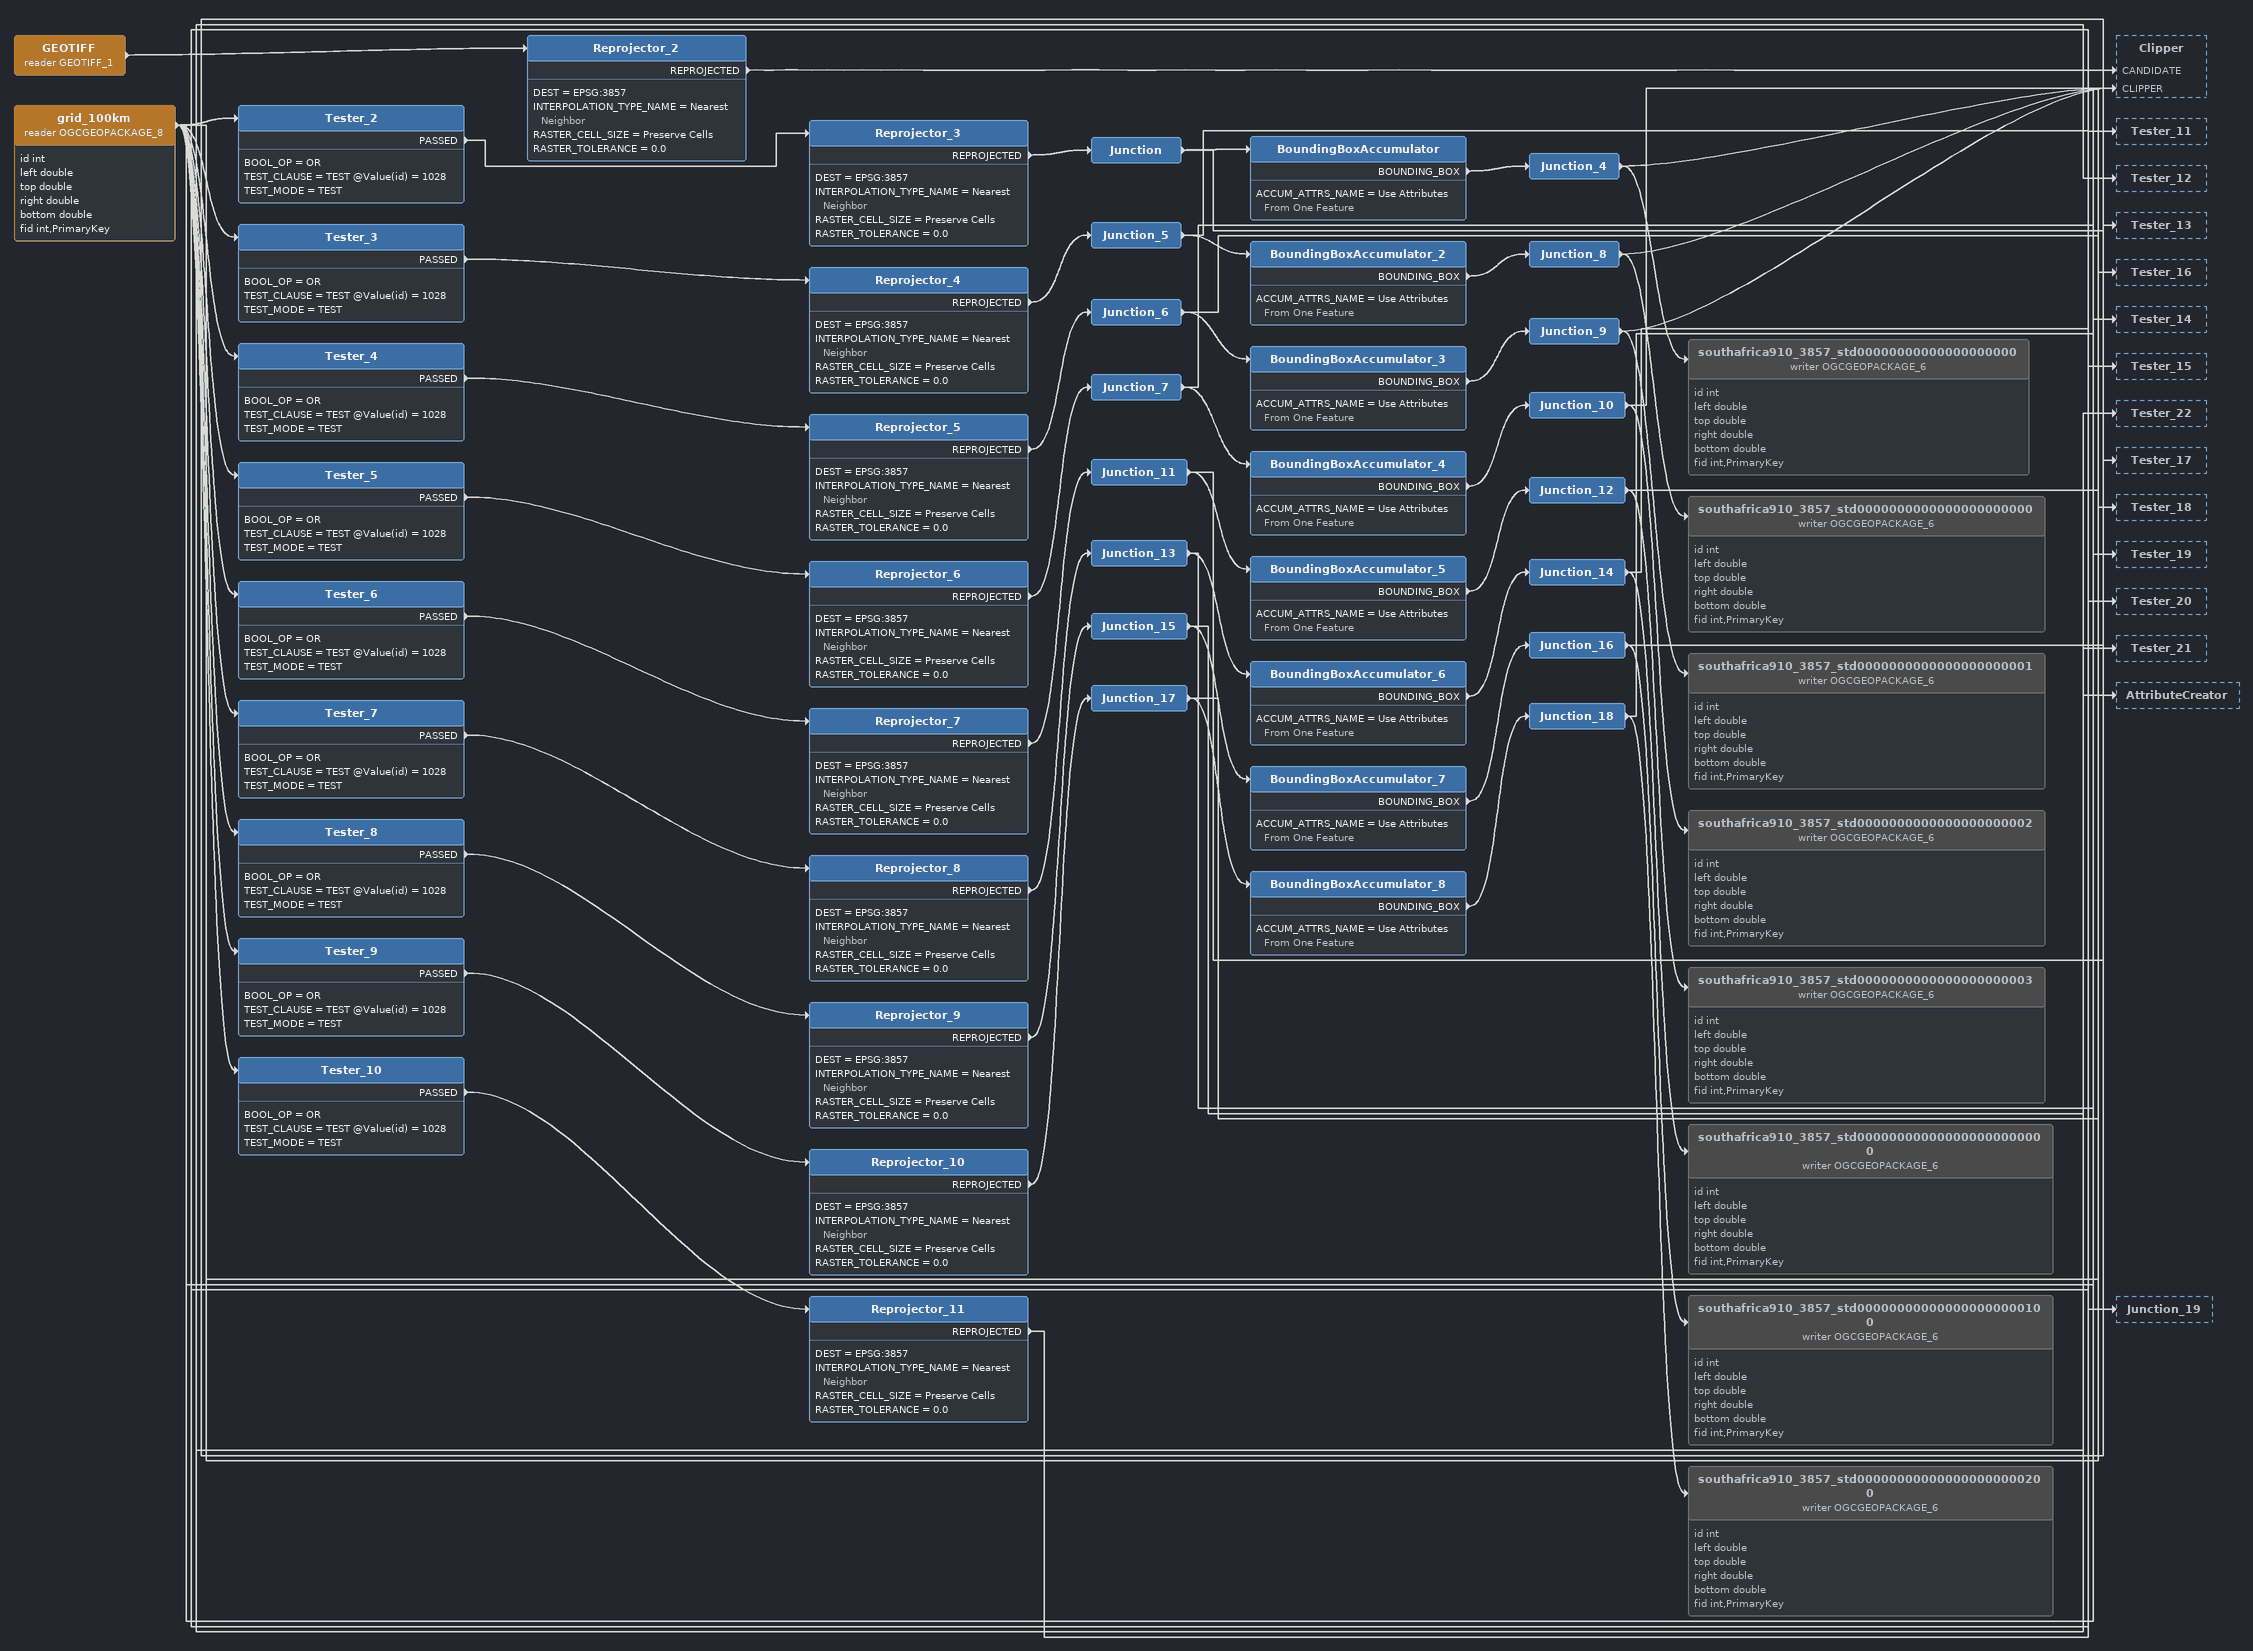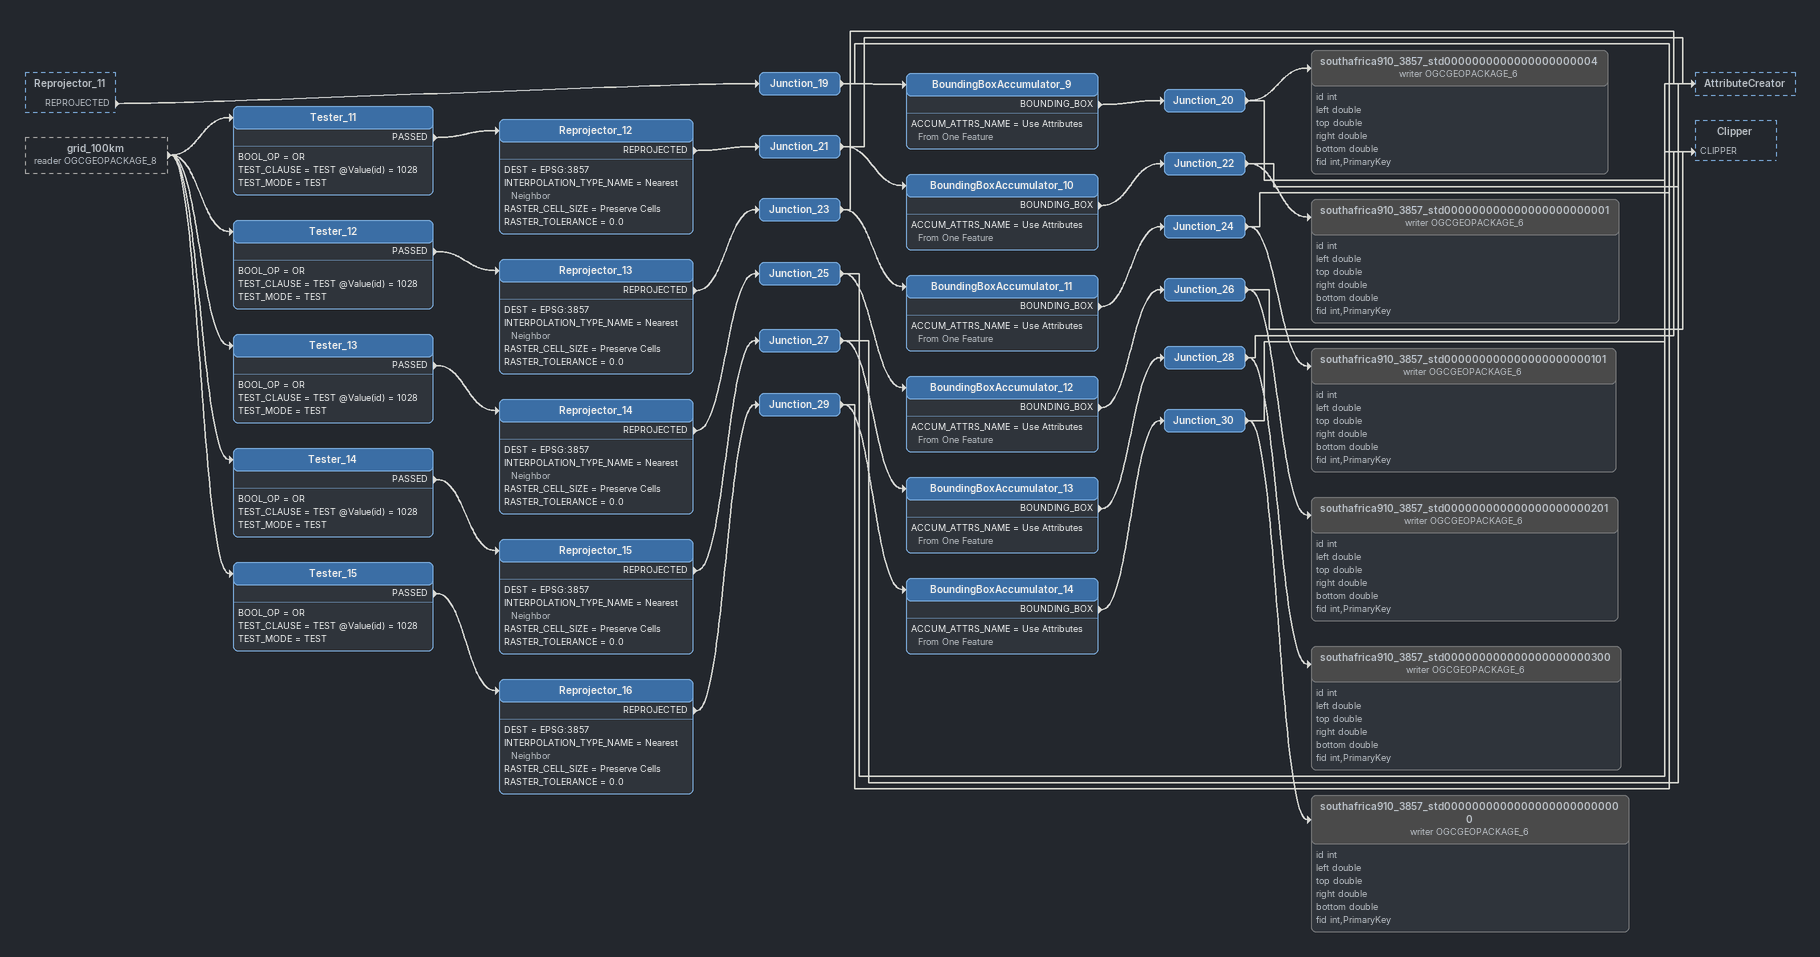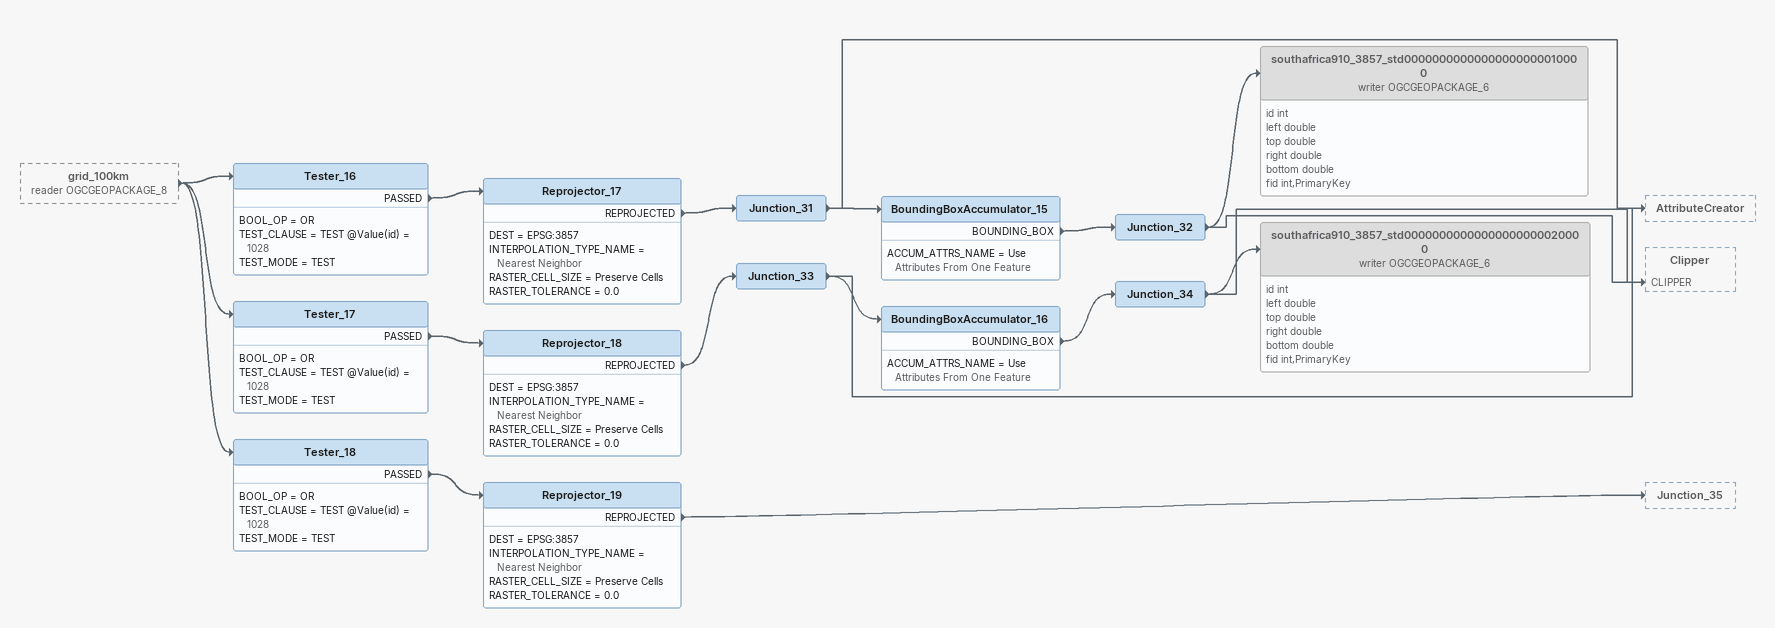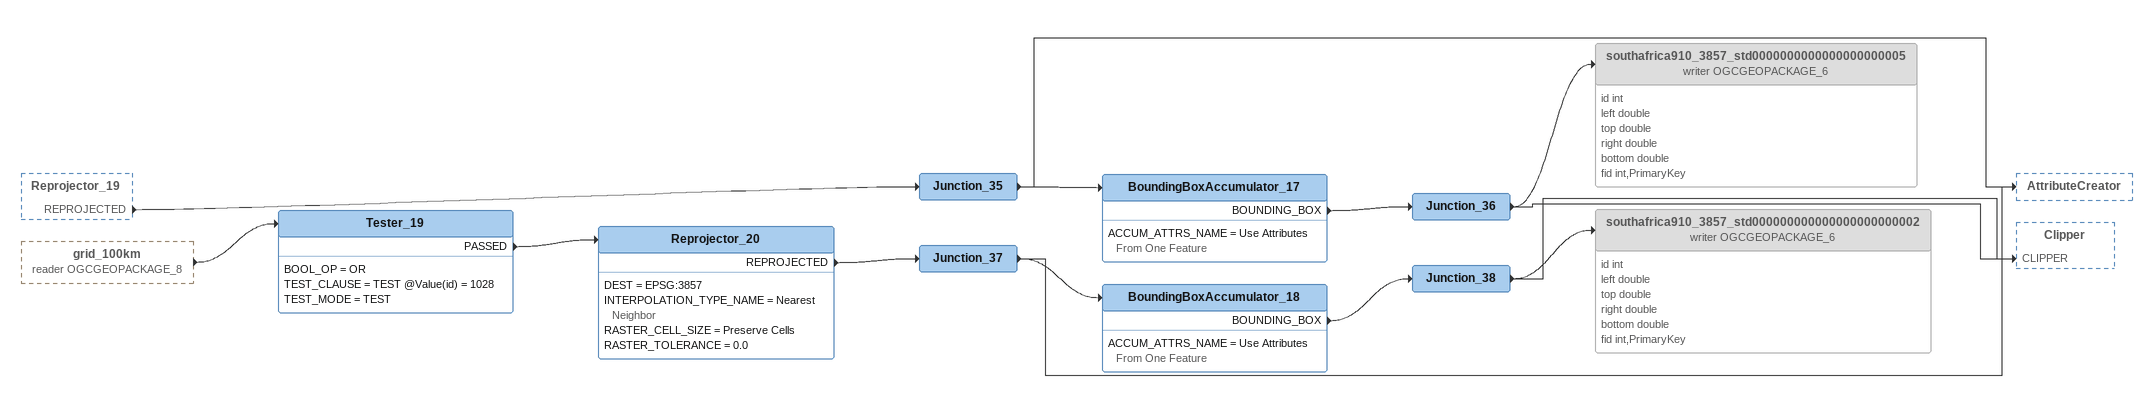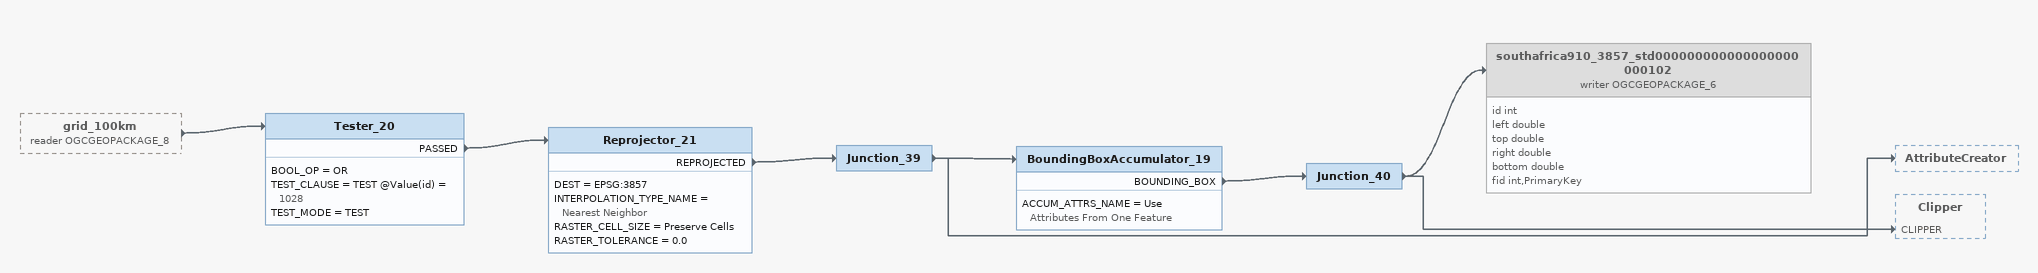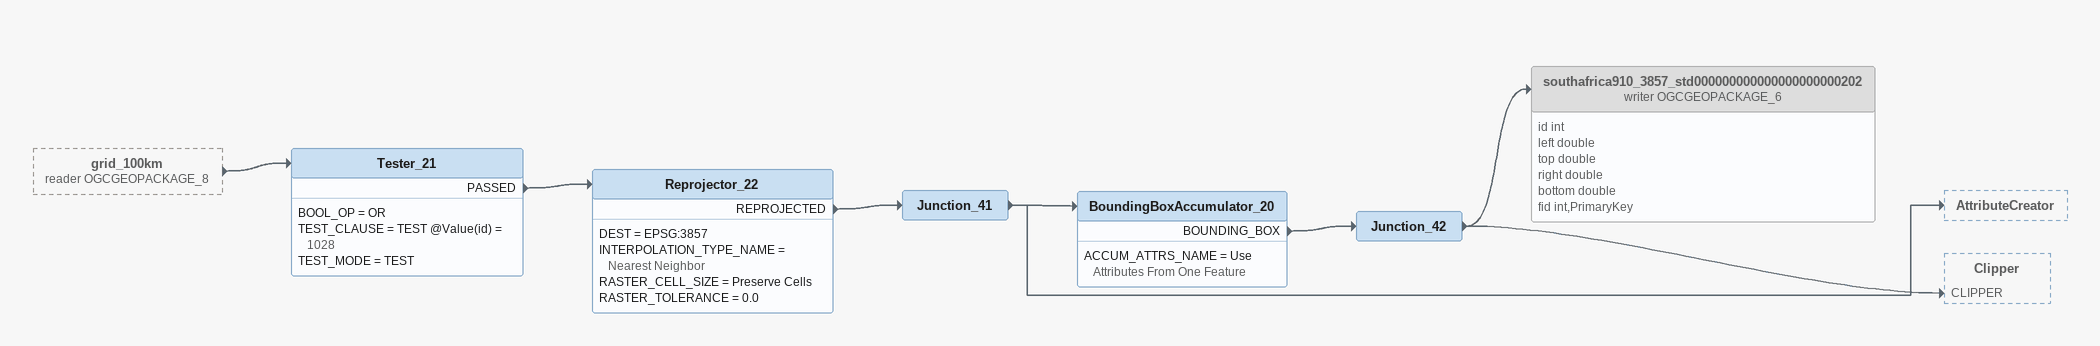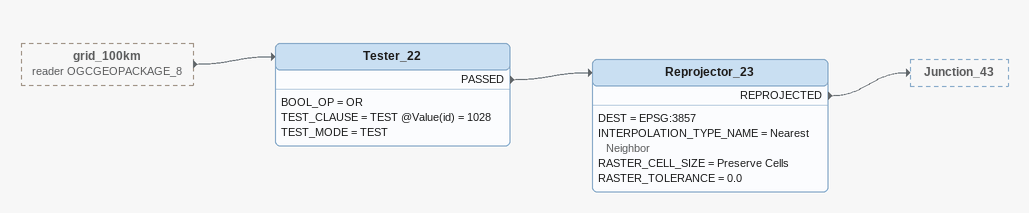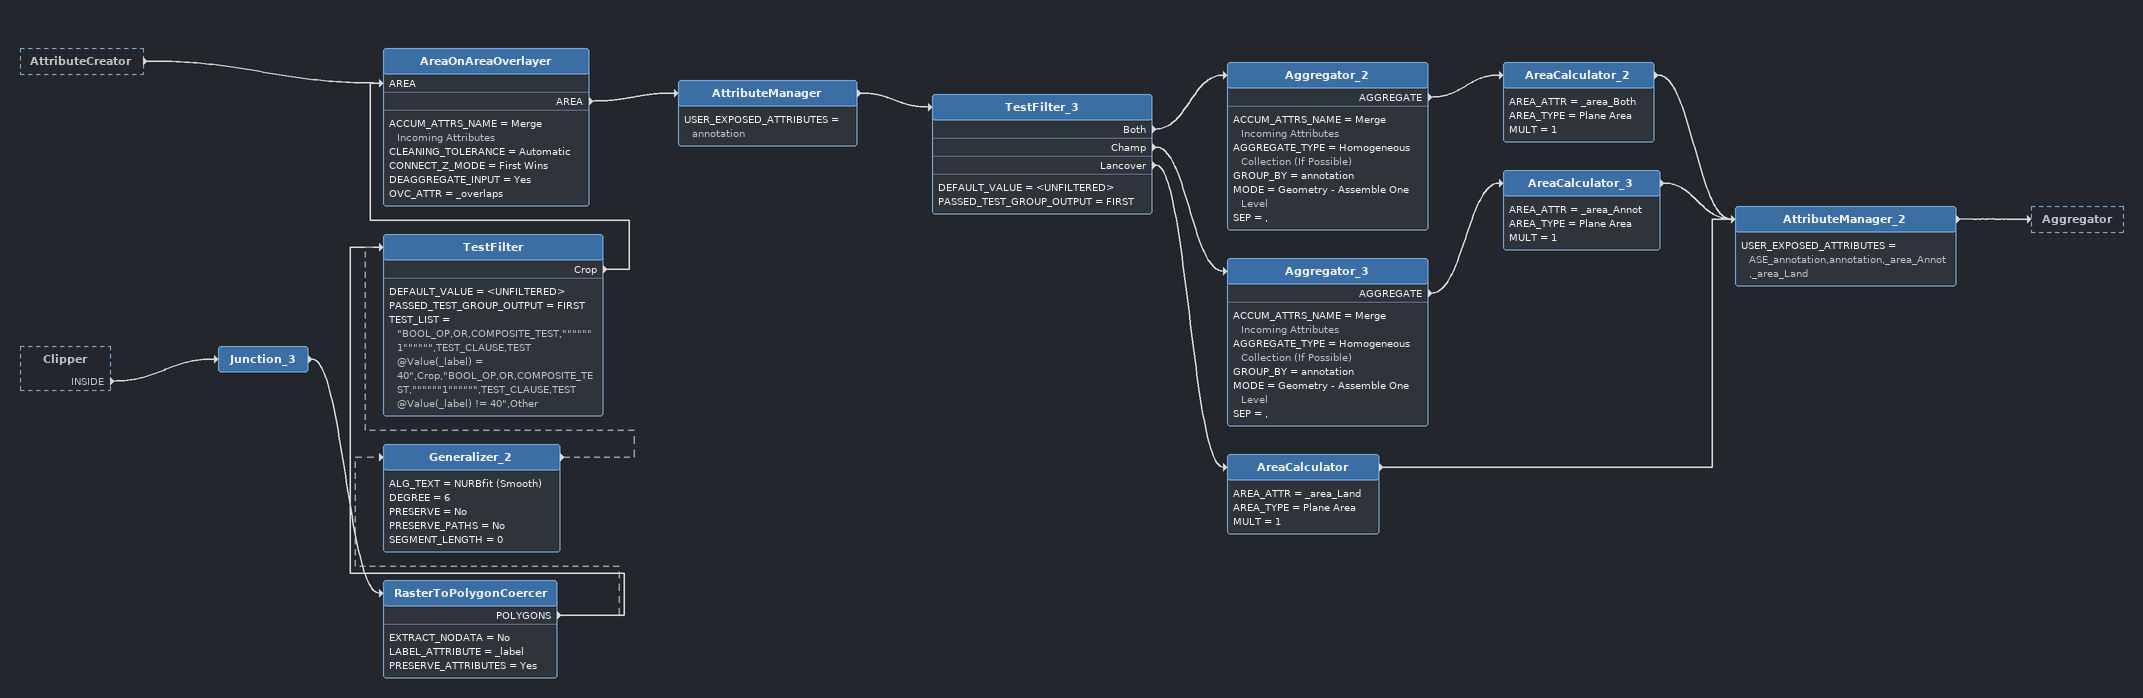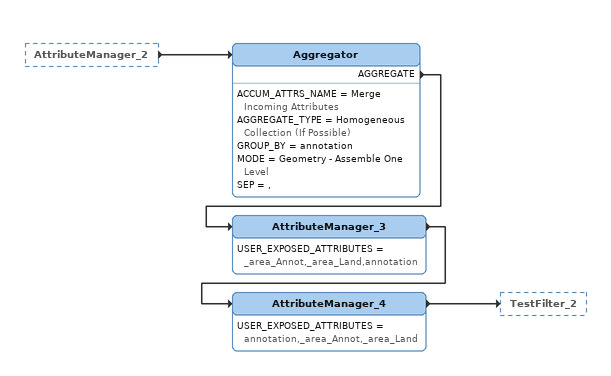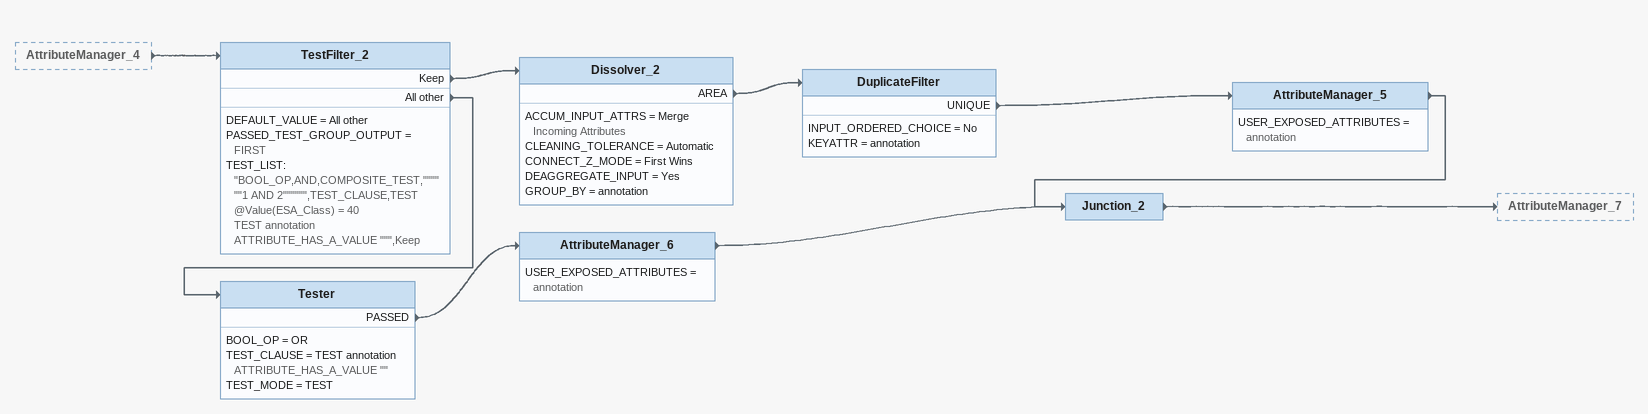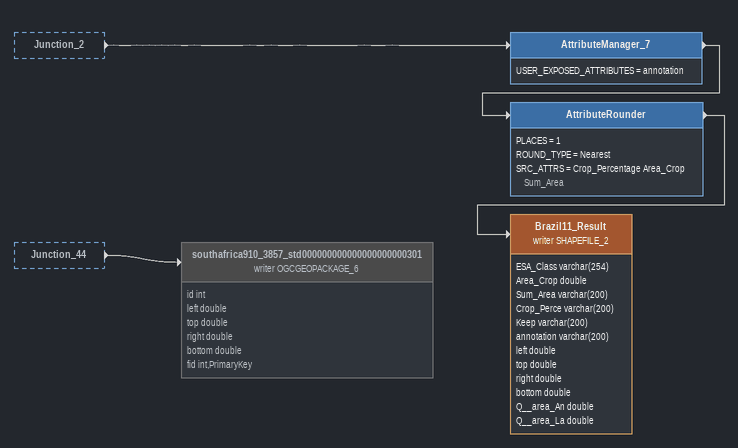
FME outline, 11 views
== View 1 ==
GEOTIFF (reader GEOTIFF_1)
    -> Reprojector_2
Reprojector_2
    DEST = EPSG:3857
    INTERPOLATION_TYPE_NAME = Nearest Neighbor
    RASTER_CELL_SIZE = Preserve Cells
    RASTER_TOLERANCE = 0.0
    REPROJECTED -> Clipper [CANDIDATE]
grid_100km (reader OGCGEOPACKAGE_8)
    attributes: id int, left double, top double, right double, bottom double, fid int,PrimaryKey
    -> Tester_2
    -> Tester_3
    -> Tester_4
    -> Tester_5
    -> Tester_6
    -> Tester_7
    -> Tester_8
    -> Tester_9
    -> Tester_10
    -> Tester_11
    -> Tester_12
    -> Tester_13
    -> Tester_16
    -> Tester_14
    -> Tester_15
    -> Tester_22
    -> Tester_17
    -> Tester_18
    -> Tester_19
    -> Tester_20
    -> Tester_21
Tester_2
    BOOL_OP = OR
    TEST_CLAUSE = TEST @Value(id) = 1028
    TEST_MODE = TEST
    PASSED -> Reprojector_3
Reprojector_3
    DEST = EPSG:3857
    INTERPOLATION_TYPE_NAME = Nearest Neighbor
    RASTER_CELL_SIZE = Preserve Cells
    RASTER_TOLERANCE = 0.0
    REPROJECTED -> Junction
Junction
    -> BoundingBoxAccumulator
    -> AttributeCreator
BoundingBoxAccumulator
    ACCUM_ATTRS_NAME = Use Attributes From One Feature
    BOUNDING_BOX -> Junction_4
Junction_4
    -> Clipper [CLIPPER]
    -> southafrica910_3857_std00000000000000000000 (writer OGCGEOPACKAGE_6)
southafrica910_3857_std00000000000000000000 (writer OGCGEOPACKAGE_6) [off]
    attributes: id int, left double, top double, right double, bottom double, fid int,PrimaryKey
Tester_3
    BOOL_OP = OR
    TEST_CLAUSE = TEST @Value(id) = 1028
    TEST_MODE = TEST
    PASSED -> Reprojector_4
Reprojector_4
    DEST = EPSG:3857
    INTERPOLATION_TYPE_NAME = Nearest Neighbor
    RASTER_CELL_SIZE = Preserve Cells
    RASTER_TOLERANCE = 0.0
    REPROJECTED -> Junction_5
Junction_5
    -> BoundingBoxAccumulator_2
    -> AttributeCreator
BoundingBoxAccumulator_2
    ACCUM_ATTRS_NAME = Use Attributes From One Feature
    BOUNDING_BOX -> Junction_8
Junction_8
    -> Clipper [CLIPPER]
    -> southafrica910_3857_std0000000000000000000000 (writer OGCGEOPACKAGE_6)
southafrica910_3857_std0000000000000000000000 (writer OGCGEOPACKAGE_6) [off]
    attributes: id int, left double, top double, right double, bottom double, fid int,PrimaryKey
Tester_4
    BOOL_OP = OR
    TEST_CLAUSE = TEST @Value(id) = 1028
    TEST_MODE = TEST
    PASSED -> Reprojector_5
Reprojector_5
    DEST = EPSG:3857
    INTERPOLATION_TYPE_NAME = Nearest Neighbor
    RASTER_CELL_SIZE = Preserve Cells
    RASTER_TOLERANCE = 0.0
    REPROJECTED -> Junction_6
Junction_6
    -> BoundingBoxAccumulator_3
    -> AttributeCreator
BoundingBoxAccumulator_3
    ACCUM_ATTRS_NAME = Use Attributes From One Feature
    BOUNDING_BOX -> Junction_9
Junction_9
    -> Clipper [CLIPPER]
    -> southafrica910_3857_std0000000000000000000001 (writer OGCGEOPACKAGE_6)
southafrica910_3857_std0000000000000000000001 (writer OGCGEOPACKAGE_6) [off]
    attributes: id int, left double, top double, right double, bottom double, fid int,PrimaryKey
Tester_5
    BOOL_OP = OR
    TEST_CLAUSE = TEST @Value(id) = 1028
    TEST_MODE = TEST
    PASSED -> Reprojector_6
Reprojector_6
    DEST = EPSG:3857
    INTERPOLATION_TYPE_NAME = Nearest Neighbor
    RASTER_CELL_SIZE = Preserve Cells
    RASTER_TOLERANCE = 0.0
    REPROJECTED -> Junction_7
Junction_7
    -> BoundingBoxAccumulator_4
    -> AttributeCreator
BoundingBoxAccumulator_4
    ACCUM_ATTRS_NAME = Use Attributes From One Feature
    BOUNDING_BOX -> Junction_10
Junction_10
    -> southafrica910_3857_std0000000000000000000002 (writer OGCGEOPACKAGE_6)
    -> Clipper [CLIPPER]
southafrica910_3857_std0000000000000000000002 (writer OGCGEOPACKAGE_6) [off]
    attributes: id int, left double, top double, right double, bottom double, fid int,PrimaryKey
Tester_6
    BOOL_OP = OR
    TEST_CLAUSE = TEST @Value(id) = 1028
    TEST_MODE = TEST
    PASSED -> Reprojector_7
Reprojector_7
    DEST = EPSG:3857
    INTERPOLATION_TYPE_NAME = Nearest Neighbor
    RASTER_CELL_SIZE = Preserve Cells
    RASTER_TOLERANCE = 0.0
    REPROJECTED -> Junction_11
Junction_11
    -> BoundingBoxAccumulator_5
    -> AttributeCreator
BoundingBoxAccumulator_5
    ACCUM_ATTRS_NAME = Use Attributes From One Feature
    BOUNDING_BOX -> Junction_12
Junction_12
    -> Clipper [CLIPPER]
    -> southafrica910_3857_std0000000000000000000003 (writer OGCGEOPACKAGE_6)
southafrica910_3857_std0000000000000000000003 (writer OGCGEOPACKAGE_6) [off]
    attributes: id int, left double, top double, right double, bottom double, fid int,PrimaryKey
Tester_7
    BOOL_OP = OR
    TEST_CLAUSE = TEST @Value(id) = 1028
    TEST_MODE = TEST
    PASSED -> Reprojector_8
Reprojector_8
    DEST = EPSG:3857
    INTERPOLATION_TYPE_NAME = Nearest Neighbor
    RASTER_CELL_SIZE = Preserve Cells
    RASTER_TOLERANCE = 0.0
    REPROJECTED -> Junction_13
Junction_13
    -> BoundingBoxAccumulator_6
    -> AttributeCreator
BoundingBoxAccumulator_6
    ACCUM_ATTRS_NAME = Use Attributes From One Feature
    BOUNDING_BOX -> Junction_14
Junction_14
    -> Clipper [CLIPPER]
    -> southafrica910_3857_std000000000000000000000000 (writer OGCGEOPACKAGE_6)
southafrica910_3857_std000000000000000000000000 (writer OGCGEOPACKAGE_6) [off]
    attributes: id int, left double, top double, right double, bottom double, fid int,PrimaryKey
Tester_8
    BOOL_OP = OR
    TEST_CLAUSE = TEST @Value(id) = 1028
    TEST_MODE = TEST
    PASSED -> Reprojector_9
Reprojector_9
    DEST = EPSG:3857
    INTERPOLATION_TYPE_NAME = Nearest Neighbor
    RASTER_CELL_SIZE = Preserve Cells
    RASTER_TOLERANCE = 0.0
    REPROJECTED -> Junction_15
Junction_15
    -> BoundingBoxAccumulator_7
    -> AttributeCreator
BoundingBoxAccumulator_7
    ACCUM_ATTRS_NAME = Use Attributes From One Feature
    BOUNDING_BOX -> Junction_16
Junction_16
    -> Clipper [CLIPPER]
    -> southafrica910_3857_std000000000000000000000100 (writer OGCGEOPACKAGE_6)
southafrica910_3857_std000000000000000000000100 (writer OGCGEOPACKAGE_6) [off]
    attributes: id int, left double, top double, right double, bottom double, fid int,PrimaryKey
Tester_9
    BOOL_OP = OR
    TEST_CLAUSE = TEST @Value(id) = 1028
    TEST_MODE = TEST
    PASSED -> Reprojector_10
Reprojector_10
    DEST = EPSG:3857
    INTERPOLATION_TYPE_NAME = Nearest Neighbor
    RASTER_CELL_SIZE = Preserve Cells
    RASTER_TOLERANCE = 0.0
    REPROJECTED -> Junction_17
Junction_17
    -> BoundingBoxAccumulator_8
    -> AttributeCreator
BoundingBoxAccumulator_8
    ACCUM_ATTRS_NAME = Use Attributes From One Feature
    BOUNDING_BOX -> Junction_18
Junction_18
    -> Clipper [CLIPPER]
    -> southafrica910_3857_std000000000000000000000200 (writer OGCGEOPACKAGE_6)
southafrica910_3857_std000000000000000000000200 (writer OGCGEOPACKAGE_6) [off]
    attributes: id int, left double, top double, right double, bottom double, fid int,PrimaryKey
Tester_10
    BOOL_OP = OR
    TEST_CLAUSE = TEST @Value(id) = 1028
    TEST_MODE = TEST
    PASSED -> Reprojector_11
Reprojector_11
    DEST = EPSG:3857
    INTERPOLATION_TYPE_NAME = Nearest Neighbor
    RASTER_CELL_SIZE = Preserve Cells
    RASTER_TOLERANCE = 0.0
    REPROJECTED -> Junction_19

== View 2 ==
Reprojector_11 [outside]
    REPROJECTED -> Junction_19
grid_100km (reader OGCGEOPACKAGE_8) [outside]
    -> Tester_11
    -> Tester_12
    -> Tester_13
    -> Tester_14
    -> Tester_15
Junction_19
    -> BoundingBoxAccumulator_9
    -> AttributeCreator
BoundingBoxAccumulator_9
    ACCUM_ATTRS_NAME = Use Attributes From One Feature
    BOUNDING_BOX -> Junction_20
Junction_20
    -> Clipper [CLIPPER]
    -> southafrica910_3857_std0000000000000000000004 (writer OGCGEOPACKAGE_6)
southafrica910_3857_std0000000000000000000004 (writer OGCGEOPACKAGE_6) [off]
    attributes: id int, left double, top double, right double, bottom double, fid int,PrimaryKey
Tester_11
    BOOL_OP = OR
    TEST_CLAUSE = TEST @Value(id) = 1028
    TEST_MODE = TEST
    PASSED -> Reprojector_12
Reprojector_12
    DEST = EPSG:3857
    INTERPOLATION_TYPE_NAME = Nearest Neighbor
    RASTER_CELL_SIZE = Preserve Cells
    RASTER_TOLERANCE = 0.0
    REPROJECTED -> Junction_21
Junction_21
    -> BoundingBoxAccumulator_10
    -> AttributeCreator
BoundingBoxAccumulator_10
    ACCUM_ATTRS_NAME = Use Attributes From One Feature
    BOUNDING_BOX -> Junction_22
Junction_22
    -> Clipper [CLIPPER]
    -> southafrica910_3857_std000000000000000000000001 (writer OGCGEOPACKAGE_6)
southafrica910_3857_std000000000000000000000001 (writer OGCGEOPACKAGE_6) [off]
    attributes: id int, left double, top double, right double, bottom double, fid int,PrimaryKey
Tester_12
    BOOL_OP = OR
    TEST_CLAUSE = TEST @Value(id) = 1028
    TEST_MODE = TEST
    PASSED -> Reprojector_13
Reprojector_13
    DEST = EPSG:3857
    INTERPOLATION_TYPE_NAME = Nearest Neighbor
    RASTER_CELL_SIZE = Preserve Cells
    RASTER_TOLERANCE = 0.0
    REPROJECTED -> Junction_23
Junction_23
    -> BoundingBoxAccumulator_11
    -> AttributeCreator
BoundingBoxAccumulator_11
    ACCUM_ATTRS_NAME = Use Attributes From One Feature
    BOUNDING_BOX -> Junction_24
Junction_24
    -> Clipper [CLIPPER]
    -> southafrica910_3857_std000000000000000000000101 (writer OGCGEOPACKAGE_6)
southafrica910_3857_std000000000000000000000101 (writer OGCGEOPACKAGE_6) [off]
    attributes: id int, left double, top double, right double, bottom double, fid int,PrimaryKey
Tester_13
    BOOL_OP = OR
    TEST_CLAUSE = TEST @Value(id) = 1028
    TEST_MODE = TEST
    PASSED -> Reprojector_14
Reprojector_14
    DEST = EPSG:3857
    INTERPOLATION_TYPE_NAME = Nearest Neighbor
    RASTER_CELL_SIZE = Preserve Cells
    RASTER_TOLERANCE = 0.0
    REPROJECTED -> Junction_25
Junction_25
    -> BoundingBoxAccumulator_12
    -> AttributeCreator
BoundingBoxAccumulator_12
    ACCUM_ATTRS_NAME = Use Attributes From One Feature
    BOUNDING_BOX -> Junction_26
Junction_26
    -> Clipper [CLIPPER]
    -> southafrica910_3857_std000000000000000000000201 (writer OGCGEOPACKAGE_6)
southafrica910_3857_std000000000000000000000201 (writer OGCGEOPACKAGE_6) [off]
    attributes: id int, left double, top double, right double, bottom double, fid int,PrimaryKey
Tester_14
    BOOL_OP = OR
    TEST_CLAUSE = TEST @Value(id) = 1028
    TEST_MODE = TEST
    PASSED -> Reprojector_15
Reprojector_15
    DEST = EPSG:3857
    INTERPOLATION_TYPE_NAME = Nearest Neighbor
    RASTER_CELL_SIZE = Preserve Cells
    RASTER_TOLERANCE = 0.0
    REPROJECTED -> Junction_27
Junction_27
    -> BoundingBoxAccumulator_13
    -> AttributeCreator
BoundingBoxAccumulator_13
    ACCUM_ATTRS_NAME = Use Attributes From One Feature
    BOUNDING_BOX -> Junction_28
Junction_28
    -> Clipper [CLIPPER]
    -> southafrica910_3857_std000000000000000000000300 (writer OGCGEOPACKAGE_6)
southafrica910_3857_std000000000000000000000300 (writer OGCGEOPACKAGE_6) [off]
    attributes: id int, left double, top double, right double, bottom double, fid int,PrimaryKey
Tester_15
    BOOL_OP = OR
    TEST_CLAUSE = TEST @Value(id) = 1028
    TEST_MODE = TEST
    PASSED -> Reprojector_16
Reprojector_16
    DEST = EPSG:3857
    INTERPOLATION_TYPE_NAME = Nearest Neighbor
    RASTER_CELL_SIZE = Preserve Cells
    RASTER_TOLERANCE = 0.0
    REPROJECTED -> Junction_29
Junction_29
    -> BoundingBoxAccumulator_14
    -> AttributeCreator
BoundingBoxAccumulator_14
    ACCUM_ATTRS_NAME = Use Attributes From One Feature
    BOUNDING_BOX -> Junction_30
Junction_30
    -> Clipper [CLIPPER]
    -> southafrica910_3857_std00000000000000000000000000 (writer OGCGEOPACKAGE_6)
southafrica910_3857_std00000000000000000000000000 (writer OGCGEOPACKAGE_6) [off]
    attributes: id int, left double, top double, right double, bottom double, fid int,PrimaryKey

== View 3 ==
grid_100km (reader OGCGEOPACKAGE_8) [outside]
    -> Tester_16
    -> Tester_17
    -> Tester_18
Tester_16
    BOOL_OP = OR
    TEST_CLAUSE = TEST @Value(id) = 1028
    TEST_MODE = TEST
    PASSED -> Reprojector_17
Reprojector_17
    DEST = EPSG:3857
    INTERPOLATION_TYPE_NAME = Nearest Neighbor
    RASTER_CELL_SIZE = Preserve Cells
    RASTER_TOLERANCE = 0.0
    REPROJECTED -> Junction_31
Junction_31
    -> BoundingBoxAccumulator_15
    -> AttributeCreator
BoundingBoxAccumulator_15
    ACCUM_ATTRS_NAME = Use Attributes From One Feature
    BOUNDING_BOX -> Junction_32
Junction_32
    -> Clipper [CLIPPER]
    -> southafrica910_3857_std00000000000000000000010000 (writer OGCGEOPACKAGE_6)
southafrica910_3857_std00000000000000000000010000 (writer OGCGEOPACKAGE_6) [off]
    attributes: id int, left double, top double, right double, bottom double, fid int,PrimaryKey
Tester_17
    BOOL_OP = OR
    TEST_CLAUSE = TEST @Value(id) = 1028
    TEST_MODE = TEST
    PASSED -> Reprojector_18
Reprojector_18
    DEST = EPSG:3857
    INTERPOLATION_TYPE_NAME = Nearest Neighbor
    RASTER_CELL_SIZE = Preserve Cells
    RASTER_TOLERANCE = 0.0
    REPROJECTED -> Junction_33
Junction_33
    -> BoundingBoxAccumulator_16
    -> AttributeCreator
BoundingBoxAccumulator_16
    ACCUM_ATTRS_NAME = Use Attributes From One Feature
    BOUNDING_BOX -> Junction_34
Junction_34
    -> Clipper [CLIPPER]
    -> southafrica910_3857_std00000000000000000000020000 (writer OGCGEOPACKAGE_6)
southafrica910_3857_std00000000000000000000020000 (writer OGCGEOPACKAGE_6) [off]
    attributes: id int, left double, top double, right double, bottom double, fid int,PrimaryKey
Tester_18
    BOOL_OP = OR
    TEST_CLAUSE = TEST @Value(id) = 1028
    TEST_MODE = TEST
    PASSED -> Reprojector_19
Reprojector_19
    DEST = EPSG:3857
    INTERPOLATION_TYPE_NAME = Nearest Neighbor
    RASTER_CELL_SIZE = Preserve Cells
    RASTER_TOLERANCE = 0.0
    REPROJECTED -> Junction_35

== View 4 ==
Reprojector_19 [outside]
    REPROJECTED -> Junction_35
grid_100km (reader OGCGEOPACKAGE_8) [outside]
    -> Tester_19
Junction_35
    -> BoundingBoxAccumulator_17
    -> AttributeCreator
BoundingBoxAccumulator_17
    ACCUM_ATTRS_NAME = Use Attributes From One Feature
    BOUNDING_BOX -> Junction_36
Junction_36
    -> Clipper [CLIPPER]
    -> southafrica910_3857_std0000000000000000000005 (writer OGCGEOPACKAGE_6)
southafrica910_3857_std0000000000000000000005 (writer OGCGEOPACKAGE_6) [off]
    attributes: id int, left double, top double, right double, bottom double, fid int,PrimaryKey
Tester_19
    BOOL_OP = OR
    TEST_CLAUSE = TEST @Value(id) = 1028
    TEST_MODE = TEST
    PASSED -> Reprojector_20
Reprojector_20
    DEST = EPSG:3857
    INTERPOLATION_TYPE_NAME = Nearest Neighbor
    RASTER_CELL_SIZE = Preserve Cells
    RASTER_TOLERANCE = 0.0
    REPROJECTED -> Junction_37
Junction_37
    -> BoundingBoxAccumulator_18
    -> AttributeCreator
BoundingBoxAccumulator_18
    ACCUM_ATTRS_NAME = Use Attributes From One Feature
    BOUNDING_BOX -> Junction_38
Junction_38
    -> Clipper [CLIPPER]
    -> southafrica910_3857_std000000000000000000000002 (writer OGCGEOPACKAGE_6)
southafrica910_3857_std000000000000000000000002 (writer OGCGEOPACKAGE_6) [off]
    attributes: id int, left double, top double, right double, bottom double, fid int,PrimaryKey

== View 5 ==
grid_100km (reader OGCGEOPACKAGE_8) [outside]
    -> Tester_20
Tester_20
    BOOL_OP = OR
    TEST_CLAUSE = TEST @Value(id) = 1028
    TEST_MODE = TEST
    PASSED -> Reprojector_21
Reprojector_21
    DEST = EPSG:3857
    INTERPOLATION_TYPE_NAME = Nearest Neighbor
    RASTER_CELL_SIZE = Preserve Cells
    RASTER_TOLERANCE = 0.0
    REPROJECTED -> Junction_39
Junction_39
    -> BoundingBoxAccumulator_19
    -> AttributeCreator
BoundingBoxAccumulator_19
    ACCUM_ATTRS_NAME = Use Attributes From One Feature
    BOUNDING_BOX -> Junction_40
Junction_40
    -> Clipper [CLIPPER]
    -> southafrica910_3857_std000000000000000000000102 (writer OGCGEOPACKAGE_6)
southafrica910_3857_std000000000000000000000102 (writer OGCGEOPACKAGE_6) [off]
    attributes: id int, left double, top double, right double, bottom double, fid int,PrimaryKey

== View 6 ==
grid_100km (reader OGCGEOPACKAGE_8) [outside]
    -> Tester_21
Tester_21
    BOOL_OP = OR
    TEST_CLAUSE = TEST @Value(id) = 1028
    TEST_MODE = TEST
    PASSED -> Reprojector_22
Reprojector_22
    DEST = EPSG:3857
    INTERPOLATION_TYPE_NAME = Nearest Neighbor
    RASTER_CELL_SIZE = Preserve Cells
    RASTER_TOLERANCE = 0.0
    REPROJECTED -> Junction_41
Junction_41
    -> BoundingBoxAccumulator_20
    -> AttributeCreator
BoundingBoxAccumulator_20
    ACCUM_ATTRS_NAME = Use Attributes From One Feature
    BOUNDING_BOX -> Junction_42
Junction_42
    -> Clipper [CLIPPER]
    -> southafrica910_3857_std000000000000000000000202 (writer OGCGEOPACKAGE_6)
southafrica910_3857_std000000000000000000000202 (writer OGCGEOPACKAGE_6) [off]
    attributes: id int, left double, top double, right double, bottom double, fid int,PrimaryKey

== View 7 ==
grid_100km (reader OGCGEOPACKAGE_8) [outside]
    -> Tester_22
Tester_22
    BOOL_OP = OR
    TEST_CLAUSE = TEST @Value(id) = 1028
    TEST_MODE = TEST
    PASSED -> Reprojector_23
Reprojector_23
    DEST = EPSG:3857
    INTERPOLATION_TYPE_NAME = Nearest Neighbor
    RASTER_CELL_SIZE = Preserve Cells
    RASTER_TOLERANCE = 0.0
    REPROJECTED -> Junction_43

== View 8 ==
AttributeCreator [outside]
    -> AreaOnAreaOverlayer [AREA]
Clipper [outside]
    INSIDE -> Junction_3
Junction_3
    -> RasterToPolygonCoercer
RasterToPolygonCoercer
    EXTRACT_NODATA = No
    LABEL_ATTRIBUTE = _label
    PRESERVE_ATTRIBUTES = Yes
    POLYGONS -> Generalizer_2 [off]
    POLYGONS -> TestFilter
Generalizer_2
    ALG_TEXT = NURBfit (Smooth)
    DEGREE = 6
    PRESERVE = No
    PRESERVE_PATHS = No
    SEGMENT_LENGTH = 0
    -> TestFilter [off]
TestFilter
    DEFAULT_VALUE = <UNFILTERED>
    PASSED_TEST_GROUP_OUTPUT = FIRST
    TEST_LIST = "BOOL_OP,OR,COMPOSITE_TEST,""""""1"""""",TEST_CLAUSE,TEST @Value(_label) = 40",Crop,"BOOL_OP,OR,COMPOSITE_TEST,""""""1"""""",TEST_CLAUSE,TEST @Value(_label) != 40",Other
    Crop -> AreaOnAreaOverlayer [AREA]
AreaOnAreaOverlayer
    ACCUM_ATTRS_NAME = Merge Incoming Attributes
    CLEANING_TOLERANCE = Automatic
    CONNECT_Z_MODE = First Wins
    DEAGGREGATE_INPUT = Yes
    OVC_ATTR = _overlaps
    AREA -> AttributeManager
AttributeManager
    USER_EXPOSED_ATTRIBUTES = annotation
    -> TestFilter_3
TestFilter_3
    DEFAULT_VALUE = <UNFILTERED>
    PASSED_TEST_GROUP_OUTPUT = FIRST
    Both -> Aggregator_2
    Champ -> Aggregator_3
    Lancover -> AreaCalculator
Aggregator_2
    ACCUM_ATTRS_NAME = Merge Incoming Attributes
    AGGREGATE_TYPE = Homogeneous Collection (If Possible)
    GROUP_BY = annotation
    MODE = Geometry - Assemble One Level
    SEP = ,
    AGGREGATE -> AreaCalculator_2
AreaCalculator_2
    AREA_ATTR = _area_Both
    AREA_TYPE = Plane Area
    MULT = 1
    -> AttributeManager_2
Aggregator_3
    ACCUM_ATTRS_NAME = Merge Incoming Attributes
    AGGREGATE_TYPE = Homogeneous Collection (If Possible)
    GROUP_BY = annotation
    MODE = Geometry - Assemble One Level
    SEP = ,
    AGGREGATE -> AreaCalculator_3
AreaCalculator_3
    AREA_ATTR = _area_Annot
    AREA_TYPE = Plane Area
    MULT = 1
    -> AttributeManager_2
AreaCalculator
    AREA_ATTR = _area_Land
    AREA_TYPE = Plane Area
    MULT = 1
    -> AttributeManager_2
AttributeManager_2
    USER_EXPOSED_ATTRIBUTES = ASE_annotation,annotation,_area_Annot,_area_Land
    -> Aggregator

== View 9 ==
AttributeManager_2 [outside]
    -> Aggregator
Aggregator
    ACCUM_ATTRS_NAME = Merge Incoming Attributes
    AGGREGATE_TYPE = Homogeneous Collection (If Possible)
    GROUP_BY = annotation
    MODE = Geometry - Assemble One Level
    SEP = ,
    AGGREGATE -> AttributeManager_3
AttributeManager_3
    USER_EXPOSED_ATTRIBUTES = _area_Annot,_area_Land,annotation
    -> AttributeManager_4
AttributeManager_4
    USER_EXPOSED_ATTRIBUTES = annotation,_area_Annot,_area_Land
    -> TestFilter_2

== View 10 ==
AttributeManager_4 [outside]
    -> TestFilter_2
TestFilter_2
    DEFAULT_VALUE = All other
    PASSED_TEST_GROUP_OUTPUT = FIRST
    TEST_LIST:
      "BOOL_OP,AND,COMPOSITE_TEST,""""""1 AND 2"""""",TEST_CLAUSE,TEST @Value(ESA_Class) = 40
      TEST annotation ATTRIBUTE_HAS_A_VALUE """,Keep
    Keep -> Dissolver_2
    All other -> Tester
Dissolver_2
    ACCUM_INPUT_ATTRS = Merge Incoming Attributes
    CLEANING_TOLERANCE = Automatic
    CONNECT_Z_MODE = First Wins
    DEAGGREGATE_INPUT = Yes
    GROUP_BY = annotation
    AREA -> DuplicateFilter
DuplicateFilter
    INPUT_ORDERED_CHOICE = No
    KEYATTR = annotation
    UNIQUE -> AttributeManager_5
AttributeManager_5
    USER_EXPOSED_ATTRIBUTES = annotation
    -> Junction_2
Tester
    BOOL_OP = OR
    TEST_CLAUSE = TEST annotation ATTRIBUTE_HAS_A_VALUE ""
    TEST_MODE = TEST
    PASSED -> AttributeManager_6
AttributeManager_6
    USER_EXPOSED_ATTRIBUTES = annotation
    -> Junction_2
Junction_2
    -> AttributeManager_7

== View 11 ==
Junction_2 [outside]
    -> AttributeManager_7
Junction_44 [outside]
    -> southafrica910_3857_std000000000000000000000301 (writer OGCGEOPACKAGE_6)
AttributeManager_7
    USER_EXPOSED_ATTRIBUTES = annotation
    -> AttributeRounder
AttributeRounder
    PLACES = 1
    ROUND_TYPE = Nearest
    SRC_ATTRS = Crop_Percentage Area_Crop Sum_Area
    -> Brazil11_Result (writer SHAPEFILE_2)
Brazil11_Result (writer SHAPEFILE_2)
    attributes: ESA_Class varchar(254), Area_Crop double, Sum_Area varchar(200), Crop_Perce varchar(200), Keep varchar(200), annotation varchar(200), left double, top double, right double, bottom double, Q__area_An double, Q__area_La double
southafrica910_3857_std000000000000000000000301 (writer OGCGEOPACKAGE_6) [off]
    attributes: id int, left double, top double, right double, bottom double, fid int,PrimaryKey
